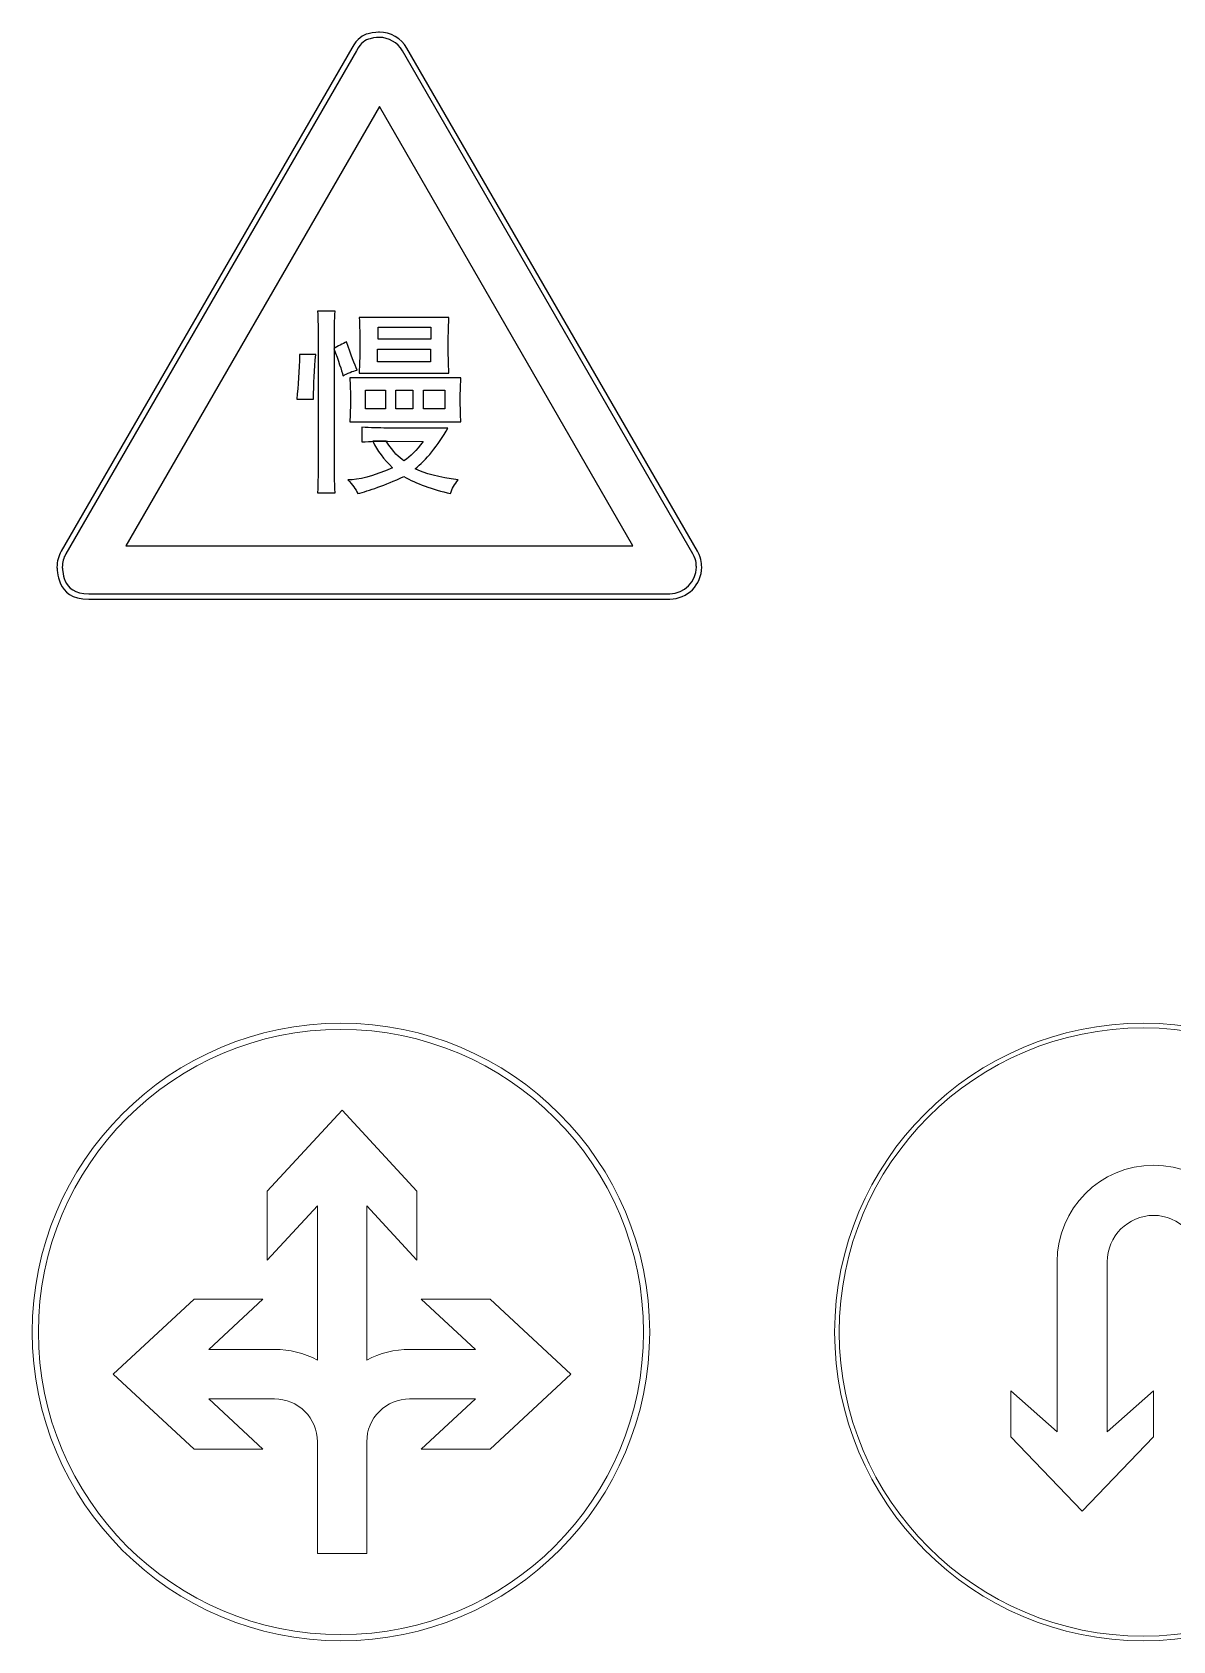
# Model space of a CAD drawing. Header units: millimetres. Extents: x 1182829 to 1183704, y -71582 to -71209.
# Drawn here: x 1182853.81 to 1182859.35, y -71539.27 to -71531.46 of the extents above; entities that cross this region are included whole.
import ezdxf

# ---------------------------------------------------------------- set-up
doc = ezdxf.new("R2010")
doc.units = ezdxf.units.MM
doc.layers.get('0').update_dxf_attribs({"lineweight": 9})
doc.layers.add('layer 1', color=7, linetype='Continuous')

msp = doc.modelspace()

# ---------------------------------------------------------------- linework, layer by layer
msp.add_lwpolyline([(1182857.7259, -71537.7728, 1), (1182860.6809, -71537.7728, 1)], format="xyb", close=True)
msp.add_lwpolyline([(1182857.7259, -71537.7728, 1), (1182860.6809, -71537.7728, 1)], format="xyb", close=True)
for points in [[(1182855.1905, -71537.9087, 0.121225), (1182854.9826, -71537.8575), (1182854.663, -71537.8575), (1182854.9263, -71537.6137), (1182854.5916, -71537.6137), (1182854.1986, -71537.9776), (1182854.5916, -71538.3414), (1182854.9263, -71538.3414), (1182854.663, -71538.0976), (1182854.9826, -71538.0976, -0.414214), (1182855.1905, -71538.3055), (1182855.1905, -71538.8494), (1182855.4307, -71538.8494), (1182855.4307, -71538.3055, -0.414214), (1182855.6386, -71538.0976), (1182855.9582, -71538.0976), (1182855.6949, -71538.3414), (1182856.0297, -71538.3414), (1182856.4226, -71537.9776), (1182856.0297, -71537.6137), (1182855.6949, -71537.6137), (1182855.9582, -71537.8575), (1182855.6386, -71537.8575, 0.121225), (1182855.4307, -71537.9087), (1182855.4307, -71537.1598), (1182855.6744, -71537.4231), (1182855.6744, -71537.0884), (1182855.3106, -71536.6954), (1182854.9468, -71537.0884), (1182854.9468, -71537.4231), (1182855.1905, -71537.1598), (1182855.1905, -71537.9087)], [(1182859.028, -71537.4314, -1), (1182859.478, -71537.4314), (1182859.478, -71538.6312), (1182859.7217, -71538.6312), (1182859.7217, -71537.4314, 1), (1182858.7842, -71537.4314), (1182858.7842, -71538.2584), (1182858.5592, -71538.0582), (1182858.5592, -71538.2822), (1182858.9061, -71538.6437), (1182859.253, -71538.2822), (1182859.253, -71538.0582), (1182859.028, -71538.2584), (1182859.028, -71537.4314)]]:
    msp.add_lwpolyline(points, format="xyb")
for centre, radius in [((1182855.3051, -71537.7728), 1.5), ((1182855.3051, -71537.7728), 1.47), ((1182859.2034, -71537.7728), 1.5), ((1182859.2034, -71537.7728), 1.4775)]:
    msp.add_circle(centre, radius)
at = {"layer": 'layer 1'}
for points, knots in [([(1182855.6257, -71531.536), (1182855.5983, -71531.488), (1182855.5469, -71531.4587), (1182855.4916, -71531.4587), (1182855.4916, -71531.4587), (1182855.4363, -71531.4587), (1182855.3853, -71531.488), (1182855.3574, -71531.536)], [0.4444444, 0.4444444, 0.4444444, 0.4444444, 0.5555556, 0.5555556, 0.5555556, 0.6111111, 0.6666667, 0.6666667, 0.6666667, 0.6666667]), ([(1182855.6033, -71531.5491), (1182855.5805, -71531.5089), (1182855.5376, -71531.4842), (1182855.4916, -71531.4842), (1182855.4916, -71531.4842), (1182855.4455, -71531.4842), (1182855.403, -71531.5089), (1182855.3799, -71531.5487)], [0.4444444, 0.4444444, 0.4444444, 0.4444444, 0.5555556, 0.5555556, 0.5555556, 0.6111111, 0.6666667, 0.6666667, 0.6666667, 0.6666667]), ([(1182855.3936, -71532.8447), (1182855.3959, -71532.8891), (1182855.3969, -71532.9302), (1182855.3969, -71532.9683), (1182855.3969, -71532.9683), (1182855.3969, -71533.0062), (1182855.3959, -71533.0682), (1182855.3936, -71533.1155)], [0, 0, 0, 0, 0.1666667, 0.1666667, 0.1666667, 0.25, 0.3333333, 0.3333333, 0.3333333, 0.3333333]), ([(1182855.8295, -71533.1155), (1182855.8271, -71533.0709), (1182855.826, -71533.0133), (1182855.826, -71532.9819), (1182855.826, -71532.9819), (1182855.826, -71532.9505), (1182855.8271, -71532.9049), (1182855.8295, -71532.8447)], [0.5, 0.5, 0.5, 0.5, 0.6666667, 0.6666667, 0.6666667, 0.75, 0.8333333, 0.8333333, 0.8333333, 0.8333333]), ([(1182855.3478, -71533.1376), (1182855.35, -71533.1689), (1182855.3512, -71533.2129), (1182855.3512, -71533.243), (1182855.3512, -71533.243), (1182855.3512, -71533.2729), (1182855.35, -71533.3201), (1182855.3478, -71533.3513)], [0.6666667, 0.6666667, 0.6666667, 0.6666667, 0.8333333, 0.8333333, 0.8333333, 0.9166667, 1, 1, 1, 1]), ([(1182855.888, -71533.3513), (1182855.8859, -71533.3226), (1182855.8847, -71533.2763), (1182855.8847, -71533.2448), (1182855.8847, -71533.2448), (1182855.8847, -71533.2135), (1182855.8859, -71533.1689), (1182855.888, -71533.1376)], [0.1666667, 0.1666667, 0.1666667, 0.1666667, 0.3333333, 0.3333333, 0.3333333, 0.4166667, 0.5, 0.5, 0.5, 0.5]), ([(1182853.9465, -71533.9797), (1182853.9329, -71534.0033), (1182853.9256, -71534.0299), (1182853.9256, -71534.0574), (1182853.9256, -71534.0574), (1182853.9256, -71534.1428), (1182853.9952, -71534.2125), (1182854.0806, -71534.2125)], [0.7777778, 0.7777778, 0.7777778, 0.7777778, 0.8888889, 0.8888889, 0.8888889, 0.9444444, 1, 1, 1, 1]), ([(1182856.9025, -71534.2125), (1182856.9883, -71534.2121), (1182857.0576, -71534.1428), (1182857.0576, -71534.0574), (1182857.0576, -71534.0574), (1182857.0576, -71534.0303), (1182857.0502, -71534.0037), (1182857.0367, -71533.9801)], [0.1111111, 0.1111111, 0.1111111, 0.1111111, 0.2222222, 0.2222222, 0.2222222, 0.2777778, 0.3333333, 0.3333333, 0.3333333, 0.3333333]), ([(1182853.9688, -71533.9929), (1182853.9573, -71534.0122), (1182853.9515, -71534.0346), (1182853.9515, -71534.0574), (1182853.9515, -71534.0574), (1182853.9515, -71534.1286), (1182854.0095, -71534.1866), (1182854.0806, -71534.1866)], [0.7777778, 0.7777778, 0.7777778, 0.7777778, 0.8888889, 0.8888889, 0.8888889, 0.9444444, 1, 1, 1, 1]), ([(1182856.9025, -71534.1866), (1182856.9741, -71534.1862), (1182857.0317, -71534.1286), (1182857.0317, -71534.0574), (1182857.0317, -71534.0574), (1182857.0317, -71534.0346), (1182857.0259, -71534.0126), (1182857.0147, -71533.9929)], [0.1111111, 0.1111111, 0.1111111, 0.1111111, 0.2222222, 0.2222222, 0.2222222, 0.2777778, 0.3333333, 0.3333333, 0.3333333, 0.3333333])]:
    msp.add_open_spline(points, degree=3, knots=knots, dxfattribs=at)
for points in [[(1182855.3574, -71531.536), (1182855.3574, -71531.536), (1182853.9465, -71533.9797), (1182853.9465, -71533.9797)], [(1182855.3799, -71531.5487), (1182855.3799, -71531.5487), (1182853.9688, -71533.9929), (1182853.9688, -71533.9929)], [(1182857.0147, -71533.9929), (1182857.0147, -71533.9929), (1182855.6033, -71531.5491), (1182855.6033, -71531.5491)], [(1182857.0367, -71533.9801), (1182857.0367, -71533.9801), (1182855.6257, -71531.536), (1182855.6257, -71531.536)], [(1182855.4916, -71531.8202), (1182855.4916, -71531.8202), (1182854.2596, -71533.9538), (1182854.2596, -71533.9538)], [(1182856.7235, -71533.9538), (1182856.7235, -71533.9538), (1182855.4916, -71531.8202), (1182855.4916, -71531.8202)], [(1182855.1914, -71532.8133), (1182855.1938, -71532.8551), (1182855.1949, -71532.9021), (1182855.1949, -71532.9545)], [(1182855.2765, -71532.8133), (1182855.2765, -71532.8133), (1182855.1914, -71532.8133), (1182855.1914, -71532.8133)], [(1182855.273, -71532.9428), (1182855.273, -71532.901), (1182855.2742, -71532.8578), (1182855.2765, -71532.8133)], [(1182855.8295, -71532.8447), (1182855.8295, -71532.8447), (1182855.3936, -71532.8447), (1182855.3936, -71532.8447)], [(1182855.4866, -71532.8918), (1182855.4866, -71532.8918), (1182855.7414, -71532.8918), (1182855.7414, -71532.8918)], [(1182855.4866, -71532.9505), (1182855.4866, -71532.9505), (1182855.4866, -71532.8918), (1182855.4866, -71532.8918)], [(1182855.7414, -71532.8918), (1182855.7414, -71532.8918), (1182855.7414, -71532.9505), (1182855.7414, -71532.9505)], [(1182855.1949, -71532.9545), (1182855.1949, -71532.9545), (1182855.1949, -71533.5352), (1182855.1949, -71533.5352)], [(1182855.3315, -71532.9624), (1182855.3155, -71532.9727), (1182855.2863, -71532.9849), (1182855.2703, -71532.9954)], [(1182855.273, -71533.5352), (1182855.273, -71533.5352), (1182855.273, -71532.9428), (1182855.273, -71532.9428)], [(1182855.3832, -71533.0997), (1182855.3717, -71533.0735), (1182855.3545, -71533.0277), (1182855.3315, -71532.9624)], [(1182855.7414, -71532.9505), (1182855.7414, -71532.9505), (1182855.4866, -71532.9505), (1182855.4866, -71532.9505)], [(1182855.1045, -71533.0252), (1182855.1021, -71533.1037), (1182855.0976, -71533.1755), (1182855.0906, -71533.241)], [(1182855.1825, -71533.0252), (1182855.162, -71533.0252), (1182855.1229, -71533.0252), (1182855.1045, -71533.0252)], [(1182855.1723, -71533.241), (1182855.1723, -71533.1677), (1182855.1756, -71533.0958), (1182855.1825, -71533.0252)], [(1182855.2703, -71532.9954), (1182855.2933, -71533.0556), (1182855.3081, -71533.1), (1182855.315, -71533.1287)], [(1182855.4833, -71532.9977), (1182855.4833, -71532.9977), (1182855.7398, -71532.9977), (1182855.7398, -71532.9977)], [(1182855.4833, -71533.0601), (1182855.4833, -71533.0601), (1182855.4833, -71532.9977), (1182855.4833, -71532.9977)], [(1182855.7398, -71532.9977), (1182855.7398, -71532.9977), (1182855.7398, -71533.0601), (1182855.7398, -71533.0601)], [(1182855.315, -71533.1287), (1182855.3333, -71533.1157), (1182855.3648, -71533.1049), (1182855.3832, -71533.0997)], [(1182855.3936, -71533.1155), (1182855.3936, -71533.1155), (1182855.8295, -71533.1155), (1182855.8295, -71533.1155)], [(1182855.7398, -71533.0601), (1182855.7398, -71533.0601), (1182855.4833, -71533.0601), (1182855.4833, -71533.0601)], [(1182855.888, -71533.1376), (1182855.888, -71533.1376), (1182855.3478, -71533.1376), (1182855.3478, -71533.1376)], [(1182855.4245, -71533.1978), (1182855.4245, -71533.1978), (1182855.5208, -71533.1978), (1182855.5208, -71533.1978)], [(1182855.4245, -71533.288), (1182855.4245, -71533.288), (1182855.4245, -71533.1978), (1182855.4245, -71533.1978)], [(1182855.5208, -71533.1978), (1182855.5208, -71533.1978), (1182855.5208, -71533.288), (1182855.5208, -71533.288)], [(1182855.5724, -71533.1978), (1182855.5724, -71533.1978), (1182855.6551, -71533.1978), (1182855.6551, -71533.1978)], [(1182855.5724, -71533.288), (1182855.5724, -71533.288), (1182855.5724, -71533.1978), (1182855.5724, -71533.1978)], [(1182855.6551, -71533.1978), (1182855.6551, -71533.1978), (1182855.6551, -71533.288), (1182855.6551, -71533.288)], [(1182855.7066, -71533.1978), (1182855.7066, -71533.1978), (1182855.8099, -71533.1978), (1182855.8099, -71533.1978)], [(1182855.7066, -71533.288), (1182855.7066, -71533.288), (1182855.7066, -71533.1978), (1182855.7066, -71533.1978)], [(1182855.8099, -71533.1978), (1182855.8099, -71533.1978), (1182855.8099, -71533.288), (1182855.8099, -71533.288)], [(1182855.0906, -71533.241), (1182855.109, -71533.241), (1182855.1493, -71533.241), (1182855.1723, -71533.241)], [(1182855.3478, -71533.3513), (1182855.3478, -71533.3513), (1182855.888, -71533.3513), (1182855.888, -71533.3513)], [(1182855.5208, -71533.288), (1182855.5208, -71533.288), (1182855.4245, -71533.288), (1182855.4245, -71533.288)], [(1182855.6551, -71533.288), (1182855.6551, -71533.288), (1182855.5724, -71533.288), (1182855.5724, -71533.288)], [(1182855.8099, -71533.288), (1182855.8099, -71533.288), (1182855.7066, -71533.288), (1182855.7066, -71533.288)], [(1182855.5277, -71533.3815), (1182855.4887, -71533.3815), (1182855.4486, -71533.3803), (1182855.4072, -71533.3776)], [(1182855.4072, -71533.3776), (1182855.4072, -71533.3776), (1182855.4072, -71533.4489), (1182855.4072, -71533.4489)], [(1182855.8244, -71533.3815), (1182855.8244, -71533.3815), (1182855.5277, -71533.3815), (1182855.5277, -71533.3815)], [(1182855.6652, -71533.579), (1182855.7158, -71533.5399), (1182855.7785, -71533.4652), (1182855.8244, -71533.3815)], [(1182855.4072, -71533.4489), (1182855.4486, -71533.4462), (1182855.4899, -71533.4447), (1182855.5311, -71533.4451)], [(1182855.4594, -71533.4451), (1182855.4801, -71533.492), (1182855.5143, -71533.5331), (1182855.5556, -71533.575)], [(1182855.5242, -71533.4451), (1182855.5242, -71533.4451), (1182855.4594, -71533.4451), (1182855.4594, -71533.4451)], [(1182855.6105, -71533.541), (1182855.5875, -71533.5254), (1182855.5609, -71533.4999), (1182855.5242, -71533.4451)], [(1182855.5311, -71533.4451), (1182855.5311, -71533.4451), (1182855.704, -71533.4467), (1182855.704, -71533.4467)], [(1182855.704, -71533.4467), (1182855.6694, -71533.4937), (1182855.6449, -71533.5176), (1182855.6105, -71533.541)], [(1182855.1949, -71533.5352), (1182855.1949, -71533.5902), (1182855.1938, -71533.6438), (1182855.1914, -71533.6961)], [(1182855.2765, -71533.6961), (1182855.2742, -71533.6438), (1182855.273, -71533.5902), (1182855.273, -71533.5352)], [(1182855.5556, -71533.575), (1182855.4593, -71533.6143), (1182855.3912, -71533.6358), (1182855.3385, -71533.6333)], [(1182855.8752, -71533.6333), (1182855.7811, -71533.6229), (1182855.7133, -71533.6026), (1182855.6652, -71533.579)], [(1182855.3385, -71533.6333), (1182855.3614, -71533.6568), (1182855.3773, -71533.6791), (1182855.3866, -71533.6999)], [(1182855.3866, -71533.6999), (1182855.4417, -71533.6869), (1182855.5163, -71533.6595), (1182855.6102, -71533.6176)], [(1182855.6102, -71533.6176), (1182855.6722, -71533.6516), (1182855.748, -71533.6791), (1182855.8374, -71533.6999)], [(1182855.8374, -71533.6999), (1182855.8443, -71533.6764), (1182855.8569, -71533.6542), (1182855.8752, -71533.6333)], [(1182855.1914, -71533.6961), (1182855.1914, -71533.6961), (1182855.2765, -71533.6961), (1182855.2765, -71533.6961)], [(1182854.2596, -71533.9538), (1182854.2596, -71533.9538), (1182856.7235, -71533.9538), (1182856.7235, -71533.9538)], [(1182854.0806, -71534.1866), (1182854.0806, -71534.1866), (1182856.9025, -71534.1866), (1182856.9025, -71534.1866)], [(1182854.0806, -71534.2125), (1182854.0806, -71534.2125), (1182856.9025, -71534.2125), (1182856.9025, -71534.2125)]]:
    msp.add_open_spline(points, degree=3, dxfattribs=at)

doc.saveas('drawing.dxf')
